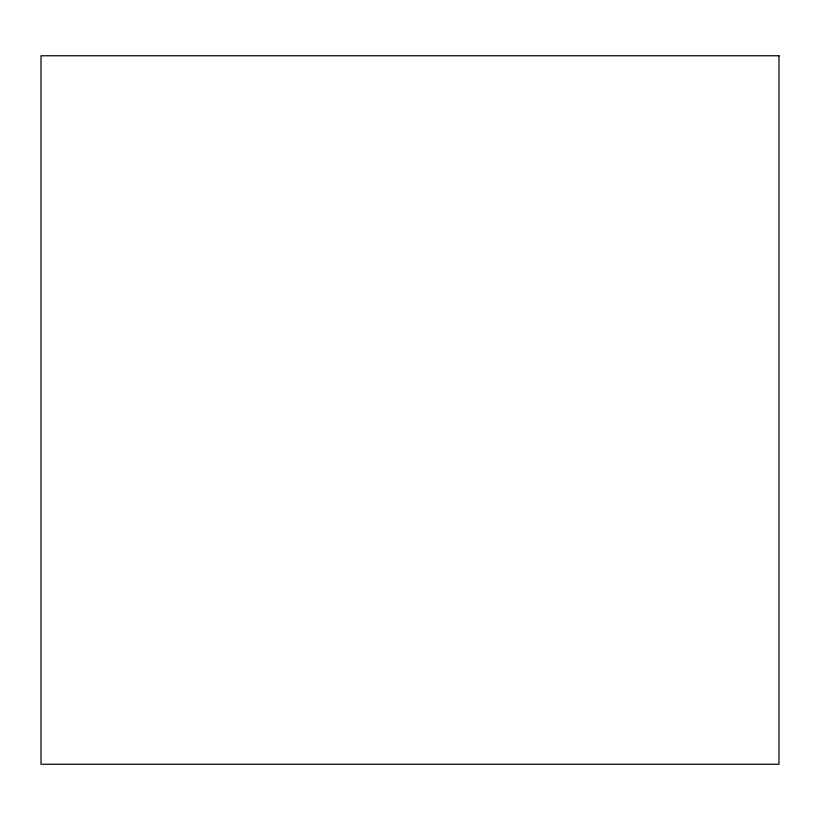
<?xml version="1.0" encoding="UTF-8"?>
<svg xmlns="http://www.w3.org/2000/svg" width="820" height="820" viewBox="0 0 820 820"><rect width="100%" height="100%" fill="white"/><g stroke="black" fill="none" stroke-linecap="round" stroke-linejoin="round"><path stroke-width="1.23" d="M779 55.76L41 55.76L41 764.24L779 764.24L779 55.76"/></g></svg>
